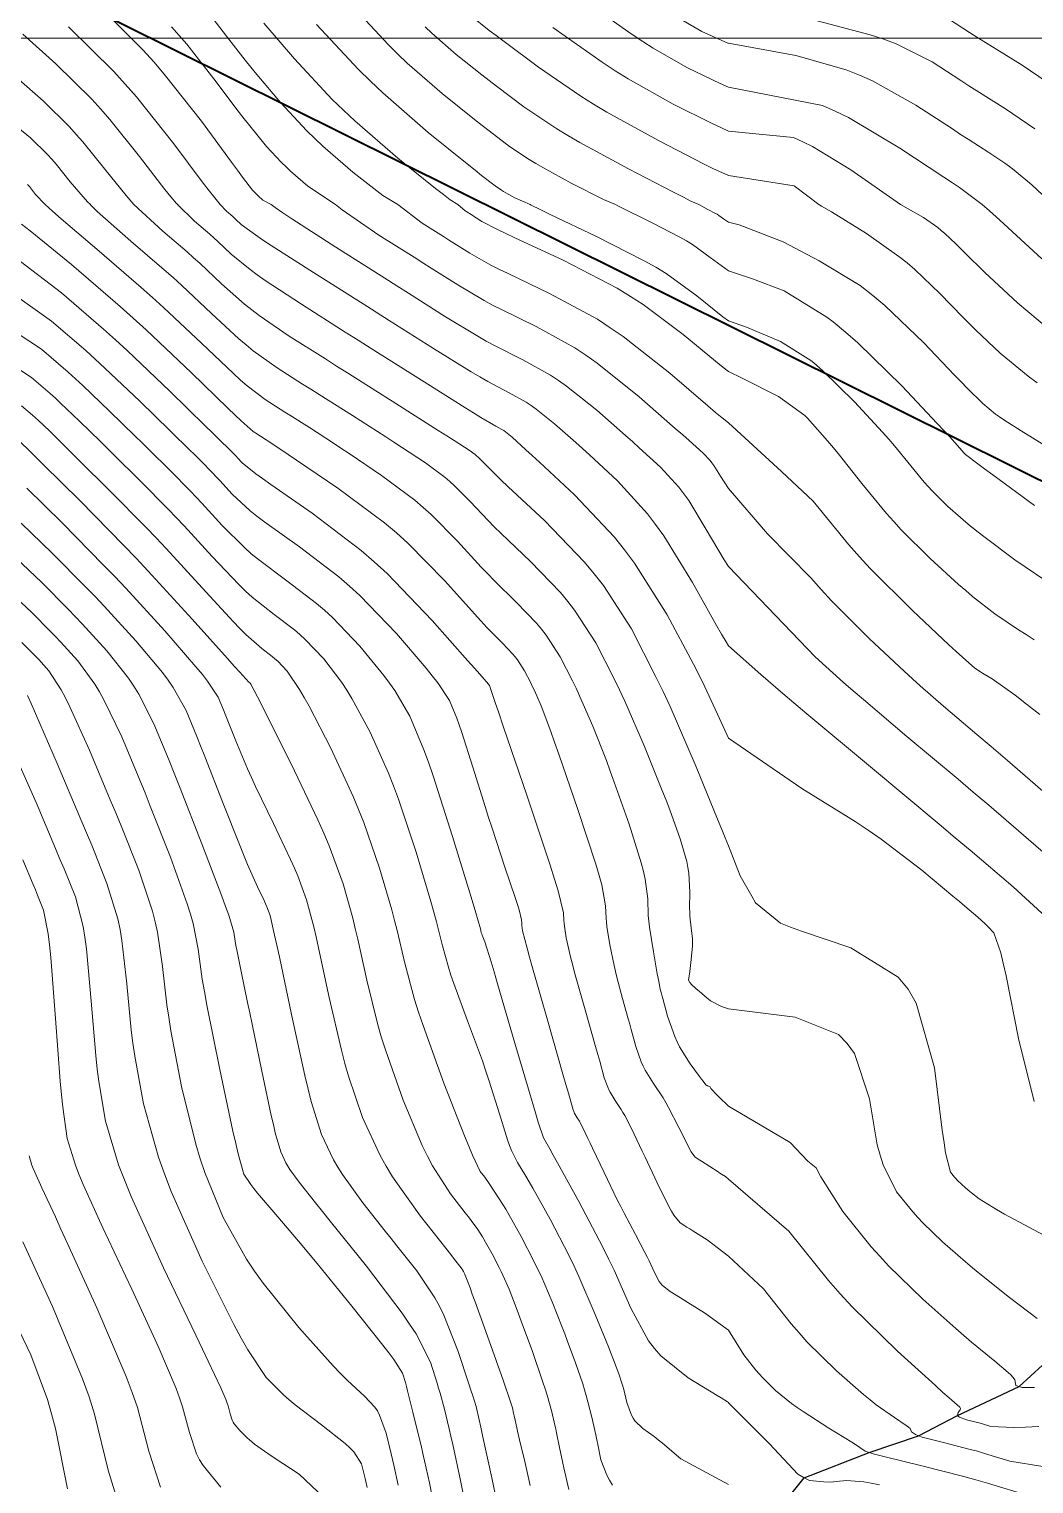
# Model space of a CAD drawing. Header units: millimetres. Extents: x 837475 to 838477, y 1189012 to 1191015.
# Drawn here: x 837941.8 to 838025.4, y 1189893.5 to 1190014.6 of the extents above; entities that cross this region are included whole.
import ezdxf

# ---------------------------------------------------------------- set-up
doc = ezdxf.new("R2010")
doc.units = ezdxf.units.MM
doc.header["$LTSCALE"] = 0.3
for name, color, linetype, lineweight in [('COORD', 253, 'Continuous', 20), ('CORREDORVIA', 94, 'Continuous', 40), ('DRENAJE', 5, 'Continuous', 25)]:
    doc.layers.add(name, color=color, linetype=linetype, lineweight=lineweight)
doc.layers.add('COTAS 10', color=7, linetype='Continuous', lineweight=9, true_color=0x6e3e2d)
doc.layers.add('COTAS INT', color=7, linetype='Continuous', lineweight=5, true_color=0x9fa19f)

msp = doc.modelspace()

# ---------------------------------------------------------------- linework, layer by layer
at = {"layer": 'COORD'}
msp.add_line((837476.51, 1190013.87), (838476.51, 1190013.87), dxfattribs=at)
at = {"layer": 'CORREDORVIA'}
msp.add_lwpolyline([(837918.48, 1189883.49), (837925.04, 1189453.38), (837902.5, 1189217.71), (837593.19, 1189234.4), (837666.02, 1189670.12), (837623.32, 1189818.02), (837548.5, 1190011.45), (837506.88, 1190461.6), (837936.28, 1190278.25), (837938.05, 1190355.4), (837933.05, 1190517.45), (837913.69, 1190646.74), (837916.91, 1190801.89), (837910.68, 1191000.96), (838213.03, 1190992.91), (838237.17, 1190821.34), (838237, 1190602.88), (838240.03, 1190437.2), (838238.1, 1190145.73), (838184.2, 1189898.28), (837758.84, 1190109.91), (837918.48, 1189883.49)], dxfattribs=at)
at = {"layer": 'COTAS 10'}
for points in [[(838025.9, 1189957.53), (838024.79, 1189958.41), (838023.85, 1189959.14), (838021.95, 1189960.51), (838021.29, 1189960.89), (838021.13, 1189960.99), (838020.98, 1189961.09), (838020.51, 1189961.4), (838019.47, 1189962.31), (838018.95, 1189962.78), (838018.34, 1189963.35), (838015.3, 1189966.19), (838011.8, 1189969.69), (838010.89, 1189970.68), (838010, 1189971.67), (838007.03, 1189975.3), (838004.4, 1189977.77), (838000, 1189981.84), (837999.46, 1189982.25), (837998.92, 1189982.7), (837998.27, 1189983.24), (837995.11, 1189985.97), (837991.24, 1189989.01), (837990.16, 1189989.75), (837989.08, 1189990.45), (837985.11, 1189992.6), (837981.66, 1189994.25), (837980.89, 1189994.63), (837980.21, 1189994.97), (837978.46, 1189995.95), (837977.12, 1189996.8), (837976.7, 1189997.07), (837976.26, 1189997.34), (837974.5, 1189998.46), (837972.47, 1190000), (837971.21, 1190000.76), (837968.74, 1190002.7), (837966.22, 1190004.87), (837965.56, 1190005.5), (837964.91, 1190006.13), (837962.7, 1190008.5), (837960.73, 1190010.83), (837960.23, 1190011.44), (837959.76, 1190012.03), (837958.22, 1190014.03), (837956.81, 1190015.82)], [(837978.49, 1190015.76), (837980.08, 1190014.51), (837980.67, 1190014.07), (837981.31, 1190013.58), (837984.18, 1190011.44), (837987.7, 1190009.03), (837988.76, 1190008.37), (837989.87, 1190007.71), (837994.18, 1190005.33), (837997.98, 1190003.38), (837998.76, 1190002.99), (837999.43, 1190002.66), (838000, 1190002.41), (838005.45, 1190001.55), (838007.51, 1190000), (838007.74, 1189999.87), (838008.57, 1189999.4), (838011.49, 1189997.59), (838014.18, 1189995.68), (838014.86, 1189995.14), (838015.5, 1189994.6), (838017.59, 1189992.61), (838019.51, 1189990.62), (838020.05, 1189990.08), (838020.59, 1189989.54), (838022.61, 1189987.63), (838024.94, 1189985.71), (838025.69, 1189985.16)], [(838018.3, 1190015.47), (838020.05, 1190014.34), (838020.68, 1190013.94), (838021.38, 1190013.51), (838024.43, 1190011.6), (838028, 1190009.2), (838029.03, 1190008.44), (838030.08, 1190007.64), (838033.98, 1190004.43), (838037.24, 1190001.61), (838037.88, 1190001.05), (838038.41, 1190000.6), (838039.09, 1190000)], [(838027.54, 1189913.49), (838023.74, 1189915.51), (838022.96, 1189915.94), (838022.29, 1189916.32), (838020.86, 1189917.21), (838020.23, 1189917.71), (838020.08, 1189917.83), (838019.93, 1189917.96), (838019.44, 1189918.38), (838019.03, 1189918.78), (838018.92, 1189918.9), (838018.82, 1189919.01), (838018.48, 1189919.44), (838018.07, 1189921.04), (838017.94, 1189921.89), (838017.78, 1189922.92), (838017.14, 1189928.11), (838015.63, 1189933.5), (838014.94, 1189934.66), (838014.13, 1189935.67), (838010.19, 1189938.11), (838006.08, 1189939.49), (838005.16, 1189939.83), (838004.32, 1189940.16), (838002.25, 1189941.87), (838001.93, 1189942.41), (838000.98, 1189944.11), (838000, 1189946.6), (837999.73, 1189947.28), (837999.44, 1189947.98), (837999.09, 1189948.84), (837997.3, 1189953.19), (837995.13, 1189958.2), (837994.55, 1189959.47), (837993.96, 1189960.68), (837991.91, 1189964.67), (837989.58, 1189968.28), (837988.81, 1189969.26), (837988, 1189970.23), (837984.67, 1189973.69), (837981.66, 1189976.51), (837981.05, 1189977.09), (837980.55, 1189977.57), (837979.54, 1189978.57), (837979.15, 1189978.96), (837979.03, 1189979.07), (837978.91, 1189979.18), (837978.41, 1189979.54), (837977.16, 1189980.36), (837976.55, 1189980.75), (837975.83, 1189981.2), (837972.31, 1189983.44), (837968.36, 1189985.94), (837967.37, 1189986.56), (837966.44, 1189987.15), (837963.44, 1189989.05), (837960.93, 1189990.76), (837960.31, 1189991.23), (837959.71, 1189991.7), (837957.79, 1189993.4), (837955.98, 1189995.11), (837955.46, 1189995.58), (837954.93, 1189996.06), (837952.91, 1189997.78), (837950.5, 1190000), (837949.85, 1190000.75), (837948.08, 1190002.96), (837946.26, 1190005.24), (837945.71, 1190005.85), (837945.15, 1190006.47), (837942.96, 1190008.64), (837940.69, 1190010.61)], [(837940.25, 1189992.72), (837943.64, 1189990.3), (837946.5, 1189987.84), (837947.29, 1189987.12), (837948.09, 1189986.39), (837950.99, 1189983.64), (837953.53, 1189981.15), (837954.11, 1189980.58), (837954.63, 1189980.07), (837956.04, 1189978.68), (837957.07, 1189977.63), (837957.36, 1189977.33), (837957.65, 1189977.02), (837958.68, 1189975.89), (837960.17, 1189974.51), (837960.74, 1189974.06), (837961.39, 1189973.56), (837964.29, 1189971.5), (837967.57, 1189969), (837968.45, 1189968.23), (837969.32, 1189967.44), (837972.35, 1189964.29), (837974.83, 1189961.39), (837975.34, 1189960.75), (837975.79, 1189960.18), (837976.77, 1189958.71), (837977.38, 1189957.24), (837977.58, 1189956.68), (837977.8, 1189956.04), (837978.71, 1189953.17), (837979.73, 1189949.87), (837980.03, 1189948.97), (837980.32, 1189948.07), (837981.39, 1189944.84), (837982.26, 1189942.23), (837982.43, 1189941.71), (837982.56, 1189941.27), (837982.77, 1189940.45), (837982.78, 1189940.17), (837982.79, 1189940.07), (837982.8, 1189939.97), (837982.86, 1189939.53), (837983.24, 1189938.09), (837983.44, 1189937.35), (837983.69, 1189936.46), (837984.95, 1189932.01), (837986.21, 1189927.6), (837986.46, 1189926.73), (837986.67, 1189926.01), (837987.04, 1189924.7), (837987.15, 1189924.39), (837987.18, 1189924.31), (837987.22, 1189924.23), (837987.39, 1189923.97), (837987.58, 1189923.68), (837987.64, 1189923.58), (837987.69, 1189923.48), (837987.9, 1189923.07), (837988.3, 1189922.23), (837988.48, 1189921.86), (837988.68, 1189921.44), (837989.64, 1189919.41), (837990.74, 1189917.14), (837991.03, 1189916.57), (837991.3, 1189916.02), (837992.25, 1189914.23), (837993.04, 1189912.75), (837993.22, 1189912.39), (837993.38, 1189912.06), (837993.83, 1189911.08), (837994.23, 1189910.34), (837994.37, 1189910.16), (837994.51, 1189910), (837995.14, 1189909.49), (837996, 1189908.96), (837996.3, 1189908.78), (837996.62, 1189908.57), (837998.01, 1189907.71), (837999.81, 1189906.43), (838000, 1189906.29), (838001.26, 1189904.22), (838002.27, 1189902.96), (838002.55, 1189902.63), (838002.84, 1189902.31), (838003.91, 1189901.26), (838005.25, 1189900.18), (838005.71, 1189899.85), (838006.21, 1189899.5), (838008.35, 1189898.13), (838010.27, 1189896.94), (838010.64, 1189896.71), (838010.93, 1189896.52), (838011.36, 1189896.2), (838012.04, 1189895.99), (838012.49, 1189895.87), (838013.04, 1189895.73), (838015.97, 1189895.01), (838019.58, 1189894.09), (838020.57, 1189893.82), (838021.55, 1189893.54), (838025.02, 1189892.48)], [(837983.5, 1189893.33), (837983.03, 1189895.33), (837982.6, 1189897.14), (837982.51, 1189897.52), (837982.44, 1189897.86), (837982.26, 1189898.67), (837982.16, 1189899.14), (837982.14, 1189899.26), (837982.11, 1189899.38), (837982.02, 1189899.8), (837981.66, 1189900.9), (837981.47, 1189901.45), (837981.24, 1189902.11), (837980.07, 1189905.4), (837978.9, 1189908.65), (837978.67, 1189909.28), (837978.48, 1189909.8), (837978.14, 1189910.73), (837978.06, 1189910.9), (837978.04, 1189910.95), (837978.02, 1189911), (837977.93, 1189911.16), (837977.85, 1189911.31), (837977.83, 1189911.35), (837977.81, 1189911.38), (837977.75, 1189911.47), (837977.2, 1189912.17), (837976.87, 1189912.59), (837976.47, 1189913.11), (837974.37, 1189915.78), (837972.04, 1189919.05), (837971.49, 1189919.94), (837970.99, 1189920.83), (837969.52, 1189923.99), (837968.36, 1189927.43), (837968.06, 1189928.49), (837967.77, 1189929.6), (837966.75, 1189933.99), (837965.88, 1189938.1), (837965.67, 1189939.03), (837965.47, 1189939.86), (837964.88, 1189942.12), (837964.15, 1189944.1), (837963.86, 1189944.76), (837963.55, 1189945.48), (837962.12, 1189948.47), (837960.63, 1189951.55), (837960.28, 1189952.31), (837959.95, 1189953.03), (837958.98, 1189955.34), (837958.28, 1189957.15), (837958.11, 1189957.56), (837957.96, 1189957.94), (837957.53, 1189958.98), (837956.64, 1189960.32), (837956.2, 1189960.88), (837955.67, 1189961.52), (837953.07, 1189964.52), (837949.83, 1189968.05), (837948.91, 1189969.02), (837947.98, 1189969.99), (837944.52, 1189973.5), (837941.58, 1189976.38)], [(837969.92, 1189893.17), (837969.75, 1189893.94), (837969.7, 1189894.15), (837969.64, 1189894.37), (837969.45, 1189895.16), (837968.82, 1189896.14), (837968.49, 1189896.48), (837968.09, 1189896.84), (837966.11, 1189898.39), (837963.94, 1189900.05), (837963.43, 1189900.48), (837962.95, 1189900.9), (837961.52, 1189902.33), (837959.98, 1189904.64), (837959.43, 1189905.62), (837958.82, 1189906.74), (837956.18, 1189912.03), (837953.61, 1189917.83), (837953.05, 1189919.29), (837952.55, 1189920.67), (837951.3, 1189925.12), (837950.58, 1189929.09), (837950.42, 1189930.18), (837950.28, 1189931.26), (837949.92, 1189935.12), (837949.51, 1189938.72), (837949.35, 1189939.65), (837949.16, 1189940.53), (837948.26, 1189943.46), (837946.99, 1189946.65), (837946.56, 1189947.69), (837946.09, 1189948.81), (837944.13, 1189953.46), (837942.31, 1189957.63), (837941.95, 1189958.45), (837941.64, 1189959.13)], [(837940.34, 1189907.52), (837941.92, 1189904.23), (837943.31, 1189900.5), (837943.65, 1189899.32), (837943.97, 1189898.08), (837944.99, 1189893.07)]]:
    msp.add_lwpolyline(points, dxfattribs=at)
at = {"layer": 'COTAS INT'}
for points in [[(838025.48, 1189974.95), (838021.99, 1189977.5), (838021.3, 1189978.01), (838020.74, 1189978.42), (838019.73, 1189979.2), (838019.52, 1189979.4), (838019.47, 1189979.46), (838019.42, 1189979.52), (838019.25, 1189979.73), (838018.41, 1189980.65), (838017.94, 1189981.16), (838017.36, 1189981.78), (838014.43, 1189984.91), (838010.77, 1189988.49), (838009.74, 1189989.39), (838008.71, 1189990.25), (838008.18, 1189990.64), (838004.62, 1189992.82), (838001.99, 1189993.83), (838000, 1189994.48), (837998.47, 1189995.6), (837997, 1189996.68), (837996.49, 1189996.98), (837995.95, 1189997.3), (837993.64, 1189998.47), (837990.78, 1189999.9), (837990.6, 1190000), (837989.59, 1190000.42), (837986.95, 1190001.77), (837984.53, 1190003.08), (837983.95, 1190003.42), (837983.41, 1190003.75), (837981.77, 1190004.85), (837980.07, 1190006.15), (837979.49, 1190006.6), (837978.85, 1190007.1), (837976.17, 1190009.25), (837973.25, 1190011.79), (837972.47, 1190012.53), (837971.7, 1190013.29), (837969.02, 1190016.17)], [(838026.07, 1189995.48), (838022.91, 1189998.4), (838022.27, 1189998.98), (838021.72, 1189999.47), (838021.11, 1190000), (838019.22, 1190001.42), (838018.63, 1190001.8), (838017.91, 1190002.28), (838014.25, 1190004.7), (838009.98, 1190007.24), (838008.88, 1190007.78), (838007.81, 1190008.26), (838000, 1190009.79), (837999.29, 1190010.09), (837996.58, 1190011.39), (837993.72, 1190013.03), (837992.87, 1190013.58), (837991.98, 1190014.16), (837988.55, 1190016.58)], [(837948.03, 1190016.12), (837951.27, 1190012.86), (837952.15, 1190011.88), (837953.03, 1190010.87), (837956.12, 1190006.94), (837958.62, 1190003.54), (837959.12, 1190002.86), (837959.55, 1190002.29), (837960.38, 1190001.2), (837960.7, 1190000.87), (837960.79, 1190000.78), (837960.88, 1190000.69), (837961.24, 1190000.38), (837961.94, 1190000), (837962.25, 1189999.76), (837962.9, 1189999.32), (837963.65, 1189998.81), (837967.31, 1189996.45), (837971.38, 1189993.87), (837972.39, 1189993.23), (837973.36, 1189992.62), (837976.45, 1189990.66), (837979.13, 1189989.04), (837979.83, 1189988.64), (837980.52, 1189988.27), (837982.87, 1189987.08), (837985.19, 1189985.8), (837985.85, 1189985.36), (837986.52, 1189984.88), (837989.04, 1189982.87), (837991.43, 1189980.78), (837992.02, 1189980.26), (837992.57, 1189979.76), (837994.33, 1189978.15), (837995.86, 1189976.48), (837996.27, 1189975.93), (837996.69, 1189975.35), (837998.15, 1189972.96), (837999.64, 1189970.43), (838000, 1189969.87), (838007.21, 1189962.35), (838009.57, 1189960.22), (838010.37, 1189959.52), (838011.23, 1189958.78), (838014.85, 1189955.72), (838019.11, 1189952.15), (838020.37, 1189951.08), (838021.66, 1189949.98), (838026.61, 1189945.72)], [(837961.32, 1190015.1), (837963.86, 1190012.15), (837967.02, 1190008.76), (837967.94, 1190007.86), (837968.89, 1190006.97), (837972.48, 1190003.86), (837975.62, 1190001.35), (837976.27, 1190000.83), (837976.83, 1190000.39), (837977.48, 1190000), (837978.09, 1189999.47), (837978.71, 1189999.08), (837978.86, 1189998.98), (837979, 1189998.89), (837979.47, 1189998.6), (837980.76, 1189997.94), (837981.42, 1189997.62), (837982.22, 1189997.24), (837986.23, 1189995.36), (837990.73, 1189993.03), (837991.84, 1189992.36), (837992.9, 1189991.69), (837996.23, 1189989.18), (837998.9, 1189986.95), (837999.53, 1189986.46), (838000, 1189986.11), (838001.13, 1189985.55), (838004.15, 1189984.03), (838006.36, 1189982.43), (838006.56, 1189982.23), (838008.25, 1189980.33), (838008.74, 1189979.75), (838009.24, 1189979.15), (838011.1, 1189976.78), (838013.14, 1189974.28), (838013.75, 1189973.6), (838014.37, 1189972.93), (838016.78, 1189970.52), (838019.14, 1189968.38), (838019.74, 1189967.86), (838020.31, 1189967.38), (838022.17, 1189965.92), (838024.13, 1189964.59), (838024.77, 1189964.19), (838025.45, 1189963.77)], [(837965.7, 1190015.01), (837969.19, 1190011.26), (837970.19, 1190010.27), (837971.21, 1190009.3), (837975.01, 1190006), (837978.24, 1190003.4), (837978.9, 1190002.87), (837979.45, 1190002.43), (837980.57, 1190001.55), (837981.09, 1190001.2), (837981.26, 1190001.09), (837981.45, 1190000.99), (837982.22, 1190000.57), (837983.49, 1190000), (837983.57, 1189999.96), (837984.32, 1189999.58), (837985.16, 1189999.17), (837989, 1189997.35), (837992.99, 1189995.32), (837993.94, 1189994.78), (837994.8, 1189994.25), (837997.35, 1189992.39), (837999.52, 1189990.66), (838000, 1189990.32), (838001.49, 1189989.79), (838004.33, 1189988.61), (838006.84, 1189987.03), (838007.09, 1189986.83), (838007.83, 1189986.18), (838010.49, 1189983.57), (838012.81, 1189981.05), (838013.34, 1189980.46), (838013.82, 1189979.9), (838015.17, 1189978.25), (838016.28, 1189976.9), (838016.61, 1189976.53), (838016.95, 1189976.16), (838018.25, 1189974.86), (838019.94, 1189973.4), (838020.52, 1189972.93), (838021.15, 1189972.44), (838023.82, 1189970.43), (838027.18, 1189968.15)], [(837995.93, 1190015.49), (837997.79, 1190014.42), (837999.95, 1190013.45), (838000, 1190013.43), (838005.6, 1190012.42), (838009.8, 1190011.21), (838010.9, 1190010.78), (838011.97, 1190010.31), (838015.6, 1190008.29), (838018.63, 1190006.3), (838019.32, 1190005.85), (838019.94, 1190005.45), (838021.66, 1190004.35), (838023, 1190003.45), (838023.39, 1190003.16), (838023.78, 1190002.86), (838025.24, 1190001.66), (838026.98, 1190000)], [(838025.5, 1190006.32), (838023.05, 1190007.98), (838020.66, 1190009.48), (838020, 1190009.9), (838019.34, 1190010.32), (838016.95, 1190011.88), (838013.96, 1190013.39), (838012.93, 1190013.77), (838011.8, 1190014.15), (838006.95, 1190015.41)], [(837954.17, 1190000), (837954.06, 1190000.1), (837953.58, 1190000.66), (837953.07, 1190001.27), (837950.96, 1190004.01), (837948.49, 1190007.1), (837947.75, 1190007.94), (837946.99, 1190008.77), (837944.01, 1190011.72), (837941.27, 1190014.19)], [(838026.42, 1189940.7), (838023.68, 1189943.19), (838020.11, 1189946.24), (838018.87, 1189947.28), (838017.53, 1189948.41), (838011.81, 1189953.19), (838006.51, 1189957.61), (838005.44, 1189958.52), (838004.53, 1189959.28), (838002.69, 1189960.88), (838000, 1189963.26), (837999.79, 1189963.59), (837999.42, 1189964.22), (837998.99, 1189964.96), (837996.99, 1189968.53), (837994.6, 1189972.43), (837993.93, 1189973.37), (837993.25, 1189974.26), (837990.76, 1189976.99), (837988.42, 1189979.16), (837987.84, 1189979.69), (837987.28, 1189980.19), (837985.52, 1189981.75), (837983.98, 1189982.98), (837983.57, 1189983.27), (837983.16, 1189983.54), (837981.75, 1189984.32), (837979.95, 1189985.27), (837979.3, 1189985.65), (837978.58, 1189986.08), (837975.45, 1189988.01), (837971.74, 1189990.36), (837970.67, 1189991.04), (837969.58, 1189991.73), (837965.45, 1189994.35), (837961.93, 1189996.6), (837961.22, 1189997.07), (837960.63, 1189997.47), (837959.44, 1189998.34), (837958.99, 1189998.77), (837958.86, 1189998.89), (837958.73, 1189999.01), (837958.22, 1189999.44), (837957.69, 1190000), (837957.23, 1190000.57), (837956.79, 1190001.13), (837956.28, 1190001.79), (837953.84, 1190005.06), (837950.73, 1190008.97), (837949.79, 1190010.03), (837948.82, 1190011.08), (837945.06, 1190014.8)], [(838029.53, 1189948.25), (838023.21, 1189953.72), (838021.86, 1189954.88), (838020.68, 1189955.89), (838017.9, 1189958.25), (838015.95, 1189959.94), (838015.31, 1189960.52), (838014.61, 1189961.15), (838011.73, 1189963.83), (838008.57, 1189967.01), (838007.72, 1189967.96), (838006.86, 1189968.93), (838003.25, 1189972.59), (838000, 1189976.35), (837999.32, 1189977.39), (837998.77, 1189978.27), (837998.62, 1189978.49), (837998.46, 1189978.69), (837997.89, 1189979.31), (837996.73, 1189980.36), (837996.2, 1189980.83), (837995.57, 1189981.37), (837992.57, 1189983.99), (837989.07, 1189986.79), (837988.13, 1189987.45), (837987.21, 1189988.06), (837983.99, 1189989.84), (837981.09, 1189991.26), (837980.36, 1189991.64), (837979.67, 1189992.01), (837977.46, 1189993.31), (837975.24, 1189994.71), (837974.55, 1189995.15), (837973.82, 1189995.61), (837970.9, 1189997.46), (837967.85, 1189999.57), (837967.28, 1190000), (837964.99, 1190001.54), (837963.55, 1190002.78), (837963.17, 1190003.14), (837962.8, 1190003.5), (837961.54, 1190004.85), (837960.14, 1190006.56), (837959.68, 1190007.15), (837959.19, 1190007.78), (837957.17, 1190010.48), (837954.92, 1190013.35), (837954.28, 1190014.08), (837953.64, 1190014.8)], [(838026.25, 1189979.99), (838024.37, 1189981.17), (838022.91, 1189982.07), (838022.55, 1189982.32), (838022.22, 1189982.56), (838021.17, 1189983.43), (838019.86, 1189984.72), (838019.35, 1189985.24), (838018.79, 1189985.82), (838016.25, 1189988.5), (838013.01, 1189991.59), (838012, 1189992.44), (838010.95, 1189993.27), (838007.53, 1189995.33), (838004.55, 1189996.9), (838000.88, 1189998.31), (838000, 1189998.55), (837999.59, 1189998.81), (837999.19, 1189999.1), (837999.05, 1189999.19), (837998.91, 1189999.27), (837998.28, 1189999.59), (837997.54, 1190000), (837996.85, 1190000.3), (837996.19, 1190000.64), (837995.41, 1190001.04), (837991.67, 1190002.97), (837987.61, 1190005.18), (837986.63, 1190005.75), (837985.72, 1190006.3), (837982.97, 1190008.15), (837980.69, 1190009.86), (837980.08, 1190010.33), (837979.47, 1190010.81), (837977.33, 1190012.5), (837975.29, 1190014.27), (837974.75, 1190014.79)], [(837985.38, 1190014.74), (837989.47, 1190011.86), (837990.57, 1190011.15), (837991.64, 1190010.48), (837995.38, 1190008.36), (837998.63, 1190006.74), (837999.41, 1190006.38), (838000, 1190006.11), (838005.4, 1190005.59), (838006.17, 1190005.24), (838006.98, 1190004.83), (838010.19, 1190002.9), (838014.32, 1190000), (838016.22, 1189998.93), (838017.41, 1189998.08), (838017.71, 1189997.84), (838018, 1189997.6), (838018.93, 1189996.72), (838020.22, 1189995.42), (838020.74, 1189994.92), (838021.33, 1189994.36), (838024.04, 1189991.83), (838027.5, 1189988.94)], [(837940.1, 1190007.04), (837941.9, 1190005.56), (837943.31, 1190004.16), (837943.68, 1190003.77), (837944.03, 1190003.37), (837945.2, 1190001.9), (837946.64, 1190000.24), (837946.88, 1190000)], [(838025.47, 1189901.5), (838024.89, 1189901.49), (838024.45, 1189901.5), (838023.92, 1189901.67), (838023.84, 1189902.15), (838023.68, 1189902.35), (838023.46, 1189902.59), (838022.16, 1189903.7), (838020.21, 1189905.29), (838019.58, 1189905.83), (838018.91, 1189906.41), (838016.17, 1189908.86), (838013.32, 1189911.64), (838012.59, 1189912.43), (838011.88, 1189913.22), (838009.5, 1189916.17), (838007.67, 1189919.04), (838007.29, 1189919.79), (838006.6, 1189920.35), (838005.12, 1189921.9), (838000, 1189924.94), (837999.81, 1189925.12), (837999.39, 1189925.51), (837999.06, 1189925.84), (837998.52, 1189926.41), (837998.47, 1189926.51), (837998.46, 1189926.53), (837998.44, 1189926.55), (837998.34, 1189926.6), (837998.24, 1189926.63), (837998.22, 1189926.64), (837998.2, 1189926.65), (837998.12, 1189926.71), (837997.88, 1189927.01), (837997.75, 1189927.18), (837997.59, 1189927.39), (837996.8, 1189928.45), (837995.92, 1189929.86), (837995.71, 1189930.28), (837995.52, 1189930.72), (837994.93, 1189932.43), (837994.53, 1189933.89), (837994.45, 1189934.17), (837994.39, 1189934.4), (837994.28, 1189934.78), (837994.27, 1189934.82), (837994.27, 1189934.82), (837994.27, 1189934.83), (837994.27, 1189934.85), (837994.19, 1189935.31), (837994.14, 1189935.59), (837994.07, 1189935.94), (837993.74, 1189937.78), (837993.42, 1189939.84), (837993.36, 1189940.34), (837993.32, 1189940.8), (837993.28, 1189942.18), (837993.07, 1189943.84), (837992.92, 1189944.48), (837992.73, 1189945.19), (837991.72, 1189948.41), (837990.49, 1189951.92), (837990.16, 1189952.82), (837989.83, 1189953.7), (837988.69, 1189956.58), (837987.6, 1189959.09), (837987.31, 1189959.73), (837987.02, 1189960.34), (837985.99, 1189962.35), (837984.81, 1189964.16), (837984.43, 1189964.65), (837984.02, 1189965.14), (837982.35, 1189966.88), (837980.48, 1189968.7), (837979.95, 1189969.25), (837979.41, 1189969.81), (837977.44, 1189971.98), (837975.25, 1189974.2), (837974.58, 1189974.79), (837973.88, 1189975.38), (837971.12, 1189977.44), (837968.41, 1189979.27), (837967.74, 1189979.72), (837967.11, 1189980.14), (837965.11, 1189981.43), (837963.47, 1189982.47), (837963.06, 1189982.72), (837962.67, 1189982.97), (837961.43, 1189983.76), (837959.93, 1189984.91), (837959.39, 1189985.39), (837958.79, 1189985.93), (837956.13, 1189988.46), (837952.97, 1189991.44), (837952.06, 1189992.27), (837951.12, 1189993.1), (837947.6, 1189996.13), (837944.44, 1189998.82), (837943.74, 1189999.44), (837943.12, 1190000), (837942.32, 1190000.85), (837941.8, 1190001.5), (837941.64, 1190001.68)], [(837946.85, 1190000), (837947.44, 1189999.43), (837950.25, 1189996.96), (837953.02, 1189994.58), (837953.76, 1189993.93), (837954.48, 1189993.27), (837956.96, 1189990.93), (837959.25, 1189988.81), (837959.85, 1189988.31), (837960.43, 1189987.83), (837962.43, 1189986.41), (837964.55, 1189985.06), (837965.22, 1189984.64), (837965.92, 1189984.2), (837968.71, 1189982.43), (837971.47, 1189980.67), (837972.15, 1189980.23), (837972.79, 1189979.81), (837974.77, 1189978.49), (837976.4, 1189977.28), (837976.81, 1189976.93), (837977.2, 1189976.58), (837978.49, 1189975.27), (837979.98, 1189973.69), (837980.5, 1189973.17), (837981.07, 1189972.61), (837983.51, 1189970.29), (837986.01, 1189967.69), (837986.62, 1189966.96), (837987.19, 1189966.22), (837988.95, 1189963.51), (837990.49, 1189960.51), (837990.93, 1189959.6), (837991.37, 1189958.64), (837993, 1189954.88), (837994.46, 1189951.27), (837994.8, 1189950.41), (837995.11, 1189949.6), (837995.98, 1189947.2), (837996.52, 1189945.29), (837996.62, 1189944.8), (837996.69, 1189944.33), (837996.78, 1189942.75), (837996.76, 1189941.41), (837996.77, 1189941.07), (837996.78, 1189940.76), (837996.9, 1189939.79), (837996.99, 1189938.86), (837997, 1189938.58), (837996.99, 1189938.29), (837996.89, 1189937.14), (837996.77, 1189936.14), (837996.74, 1189935.94), (837996.72, 1189935.77), (837996.68, 1189935.43), (837996.77, 1189935.24), (837996.83, 1189935.17), (837996.9, 1189935.09), (837997.28, 1189934.74), (837997.76, 1189934.33), (837998.02, 1189934.1), (837998.49, 1189933.69), (837999.41, 1189933.23), (837999.83, 1189933.08), (838000, 1189933.03), (838005.55, 1189932.34), (838009.14, 1189930.89), (838009.87, 1189930.15), (838010.48, 1189929.31), (838011.73, 1189925.55), (838012.38, 1189921.72), (838012.61, 1189920.84), (838012.87, 1189920.04), (838013.99, 1189917.81), (838015.35, 1189916.12), (838015.76, 1189915.66), (838016.18, 1189915.21), (838017.81, 1189913.62), (838019.71, 1189911.96), (838020.3, 1189911.47), (838020.92, 1189910.96), (838023.38, 1189909), (838025.69, 1189907.24)], [(838025.44, 1189925.32), (838024.14, 1189930.57), (838023.11, 1189935.79), (838022.87, 1189936.83), (838022.66, 1189937.69), (838022.08, 1189939.35), (838021.61, 1189939.86), (838021.47, 1189940), (838021.33, 1189940.14), (838020.76, 1189940.66), (838019.68, 1189941.57), (838019.21, 1189941.97), (838018.67, 1189942.42), (838016.09, 1189944.57), (838012.69, 1189947.16), (838011.63, 1189947.9), (838010.53, 1189948.64), (838006.09, 1189951.38), (838000, 1189955.57), (837999.24, 1189957.21), (837998.02, 1189959.86), (837997.58, 1189960.76), (837997.08, 1189961.73), (837994.88, 1189965.83), (837992.17, 1189970.14), (837991.35, 1189971.25), (837990.5, 1189972.31), (837987.19, 1189975.83), (837984.26, 1189978.55), (837983.66, 1189979.12), (837983.14, 1189979.59), (837981.99, 1189980.63), (837981.44, 1189981.08), (837981.29, 1189981.18), (837981.14, 1189981.28), (837980.63, 1189981.56), (837979.38, 1189982.28), (837978.77, 1189982.66), (837978.04, 1189983.11), (837974.44, 1189985.37), (837970.26, 1189988.01), (837969.16, 1189988.71), (837968.09, 1189989.39), (837964.44, 1189991.7), (837961.43, 1189993.68), (837960.76, 1189994.15), (837960.17, 1189994.59), (837958.61, 1189995.87), (837957.49, 1189996.94), (837957.16, 1189997.24), (837956.83, 1189997.53), (837955.56, 1189998.61), (837954.14, 1190000)], [(837941.16, 1189998.38), (837941.86, 1189997.82), (837945.3, 1189995), (837949.35, 1189991.52), (837950.45, 1189990.54), (837951.52, 1189989.56), (837955.3, 1189985.99), (837958.32, 1189983.04), (837958.93, 1189982.46), (837959.44, 1189981.99), (837960.42, 1189981.11), (837960.79, 1189980.88), (837960.91, 1189980.81), (837961.03, 1189980.73), (837961.51, 1189980.42), (837962.74, 1189979.6), (837963.34, 1189979.2), (837964.04, 1189978.73), (837967.48, 1189976.39), (837971.37, 1189973.49), (837972.36, 1189972.66), (837973.3, 1189971.82), (837976.39, 1189968.68), (837978.84, 1189965.93), (837979.39, 1189965.33), (837979.89, 1189964.8), (837981.19, 1189963.47), (837982.03, 1189962.6), (837982.24, 1189962.35), (837982.43, 1189962.1), (837983.02, 1189961.19), (837983.54, 1189960.17), (837983.69, 1189959.86), (837983.84, 1189959.54), (837984.39, 1189958.27), (837985.2, 1189956.12), (837985.51, 1189955.25), (837985.87, 1189954.25), (837987.46, 1189949.62), (837988.94, 1189945.09), (837989.22, 1189944.15), (837989.44, 1189943.35), (837989.77, 1189941.6), (837989.8, 1189940.58), (837989.84, 1189940.24), (837989.88, 1189939.88), (837990.12, 1189938.35), (837990.47, 1189936.63), (837990.58, 1189936.15), (837990.69, 1189935.67), (837991.17, 1189933.9), (837991.65, 1189932.19), (837991.77, 1189931.75), (837991.89, 1189931.32), (837992.29, 1189929.89), (837992.74, 1189928.61), (837992.89, 1189928.27), (837993.05, 1189927.94), (837993.75, 1189926.83), (837994.55, 1189925.63), (837994.78, 1189925.24), (837995.01, 1189924.83), (837995.86, 1189923.16), (837996.6, 1189921.67), (837996.75, 1189921.38), (837996.88, 1189921.14), (837997.18, 1189920.7), (837997.47, 1189920.51), (837997.6, 1189920.43), (837997.74, 1189920.34), (837998.43, 1189919.9), (837999.13, 1189919.46), (837999.28, 1189919.36), (837999.41, 1189919.28), (837999.74, 1189919.08), (838000, 1189918.85), (838005.02, 1189914.53), (838008.33, 1189910.4), (838009.3, 1189909.3), (838010.29, 1189908.23), (838014.05, 1189904.53), (838017.22, 1189901.66), (838017.84, 1189901.1), (838018.35, 1189900.65), (838019.24, 1189899.88), (838019.31, 1189899.75), (838019.31, 1189899.7), (838019.29, 1189899.65), (838019.11, 1189899.42), (838019.07, 1189899.16), (838019.13, 1189899.1), (838019.22, 1189899.03), (838019.82, 1189898.82), (838020.62, 1189898.62), (838020.84, 1189898.56), (838021.06, 1189898.5), (838021.83, 1189898.26), (838023.76, 1189898.18), (838024.71, 1189898.21), (838025.83, 1189898.27)], [(838026.17, 1189894.92), (838023.42, 1189895.37), (838021.3, 1189896.02), (838020.71, 1189896.19), (838020.11, 1189896.35), (838017.9, 1189896.92), (838016.13, 1189897.38), (838015.81, 1189897.49), (838015.56, 1189897.58), (838015.24, 1189897.81), (838015.11, 1189898.08), (838014.97, 1189898.2), (838014.79, 1189898.34), (838013.8, 1189899), (838012.28, 1189900.07), (838011.78, 1189900.48), (838011.24, 1189900.92), (838008.98, 1189902.9), (838006.53, 1189905.32), (838005.87, 1189906.05), (838005.21, 1189906.8), (838002.9, 1189909.71), (838000, 1189912.45), (837998.22, 1189913.8), (837997.03, 1189914.54), (837996.77, 1189914.71), (837996.54, 1189914.85), (837995.97, 1189915.21), (837995.45, 1189915.86), (837995.26, 1189916.19), (837995.04, 1189916.58), (837994.06, 1189918.54), (837993.05, 1189920.67), (837992.81, 1189921.18), (837992.58, 1189921.65), (837991.91, 1189923.06), (837991.36, 1189924.14), (837991.21, 1189924.4), (837991.07, 1189924.64), (837990.57, 1189925.4), (837990.14, 1189926.09), (837990.04, 1189926.29), (837989.94, 1189926.5), (837989.66, 1189927.29), (837989.28, 1189928.67), (837989.12, 1189929.24), (837988.93, 1189929.9), (837988.06, 1189932.95), (837987.19, 1189936.06), (837987.01, 1189936.75), (837986.85, 1189937.36), (837986.49, 1189938.94), (837986.34, 1189939.92), (837986.31, 1189940.16), (837986.29, 1189940.38), (837986.27, 1189941.03), (837985.81, 1189942.87), (837985.52, 1189943.83), (837985.15, 1189944.99), (837983.2, 1189950.83), (837981.25, 1189956.57), (837980.87, 1189957.67), (837980.57, 1189958.55), (837980.09, 1189959.97), (837980.08, 1189959.99), (837980.06, 1189960.02), (837980.05, 1189960.04), (837980.04, 1189960.05), (837980.02, 1189960.07), (837979.29, 1189960.89), (837978.84, 1189961.41), (837978.28, 1189962.05), (837975.34, 1189965.38), (837971.58, 1189969.28), (837970.51, 1189970.26), (837969.42, 1189971.21), (837965.34, 1189974.31), (837961.9, 1189976.69), (837961.21, 1189977.18), (837960.64, 1189977.59), (837959.52, 1189978.49), (837959.14, 1189978.91), (837959.03, 1189979.02), (837958.93, 1189979.13), (837958.54, 1189979.52), (837957.54, 1189980.51), (837957.04, 1189981), (837956.44, 1189981.58), (837953.49, 1189984.47), (837949.94, 1189987.85), (837948.96, 1189988.75), (837947.98, 1189989.62), (837944.47, 1189992.65), (837941.06, 1189995.27)], [(838012.56, 1189893.41), (838011.87, 1189893.54), (838011.27, 1189893.64), (838009.81, 1189893.76), (838008.95, 1189893.67), (838008.73, 1189893.64), (838008.52, 1189893.61), (838007.93, 1189893.64), (838006.75, 1189893.76), (838006.29, 1189893.99), (838005.77, 1189894.29), (838003.4, 1189896.81), (838000, 1189900.24), (837999.99, 1189900.25), (837999.92, 1189900.3), (837999.38, 1189900.63), (837999.06, 1189900.83), (837996.63, 1189902.32), (837994.37, 1189904.15), (837993.83, 1189904.75), (837993.34, 1189905.4), (837991.87, 1189908.1), (837990.47, 1189911.27), (837990.02, 1189912.22), (837989.54, 1189913.2), (837987.54, 1189916.98), (837985.76, 1189920.22), (837985.41, 1189920.85), (837985.12, 1189921.37), (837984.59, 1189922.29), (837984.16, 1189923.61), (837983.92, 1189924.38), (837983.64, 1189925.32), (837982.22, 1189930.18), (837980.78, 1189935.12), (837980.48, 1189936.12), (837980.23, 1189936.95), (837979.7, 1189938.62), (837979.5, 1189939.16), (837979.46, 1189939.28), (837979.42, 1189939.39), (837979.34, 1189939.7), (837978.96, 1189941.02), (837978.73, 1189941.77), (837978.46, 1189942.69), (837977.03, 1189947.39), (837975.41, 1189952.44), (837975.02, 1189953.58), (837974.64, 1189954.61), (837973.48, 1189957.39), (837972.22, 1189959.53), (837971.79, 1189960.16), (837971.32, 1189960.8), (837969.32, 1189963.24), (837967.03, 1189965.61), (837966.38, 1189966.22), (837965.71, 1189966.79), (837963.24, 1189968.68), (837960.87, 1189970.44), (837960.27, 1189970.93), (837959.7, 1189971.44), (837957.85, 1189973.29), (837956.16, 1189975.14), (837955.69, 1189975.64), (837955.22, 1189976.13), (837953.53, 1189977.85), (837951.71, 1189979.64), (837951.18, 1189980.16), (837950.62, 1189980.71), (837948.48, 1189982.81), (837946.25, 1189984.94), (837945.63, 1189985.5), (837945.02, 1189986.05), (837942.81, 1189987.95), (837939.56, 1189990.11)], [(837939.69, 1189987.12), (837941.98, 1189985.6), (837943.53, 1189984.26), (837943.97, 1189983.87), (837944.4, 1189983.48), (837945.98, 1189981.98), (837947.71, 1189980.27), (837948.25, 1189979.75), (837948.8, 1189979.2), (837951.01, 1189977.02), (837953.37, 1189974.62), (837954.03, 1189973.94), (837954.68, 1189973.25), (837957.02, 1189970.69), (837959.23, 1189968.36), (837959.8, 1189967.81), (837960.35, 1189967.31), (837962.19, 1189965.86), (837963.86, 1189964.59), (837964.31, 1189964.2), (837964.75, 1189963.79), (837966.3, 1189962.19), (837967.81, 1189960.21), (837968.23, 1189959.56), (837968.65, 1189958.88), (837970.18, 1189956.07), (837971.7, 1189952.67), (837972.11, 1189951.61), (837972.53, 1189950.5), (837973.99, 1189946.07), (837975.21, 1189941.98), (837975.46, 1189941.09), (837975.69, 1189940.29), (837976.19, 1189938.27), (837976.68, 1189936.5), (837976.89, 1189935.85), (837977.13, 1189935.14), (837978.27, 1189932.04), (837979.51, 1189928.7), (837979.8, 1189927.85), (837980.08, 1189927.02), (837980.94, 1189924.29), (837981.61, 1189922.13), (837981.78, 1189921.66), (837981.94, 1189921.25), (837982.44, 1189920.23), (837983.13, 1189919.11), (837983.4, 1189918.64), (837983.71, 1189918.09), (837985.14, 1189915.53), (837986.73, 1189912.47), (837987.14, 1189911.61), (837987.55, 1189910.75), (837988.91, 1189907.59), (837990, 1189904.89), (837990.23, 1189904.32), (837990.42, 1189903.82), (837990.87, 1189902.65), (837991.13, 1189901.87), (837991.2, 1189901.62), (837991.27, 1189901.35), (837991.54, 1189900.25), (837991.91, 1189899.19), (837992.05, 1189898.95), (837992.2, 1189898.72), (837992.86, 1189898.09), (837993.81, 1189897.41), (837994.14, 1189897.15), (837994.5, 1189896.86), (837996.04, 1189895.56), (838000, 1189893.44)], [(837990.35, 1189893.38), (837990.09, 1189893.8), (837989.87, 1189894.2), (837989.38, 1189895.48), (837989.11, 1189896.76), (837989.03, 1189897.15), (837988.94, 1189897.55), (837988.58, 1189899.14), (837988.15, 1189900.84), (837988.01, 1189901.32), (837987.86, 1189901.8), (837987.27, 1189903.57), (837986.58, 1189905.43), (837986.37, 1189905.98), (837986.16, 1189906.53), (837985.32, 1189908.64), (837984.39, 1189910.8), (837984.11, 1189911.39), (837983.83, 1189911.98), (837982.74, 1189914.07), (837981.7, 1189915.92), (837981.45, 1189916.34), (837981.22, 1189916.74), (837980.5, 1189917.86), (837979.95, 1189918.65), (837979.82, 1189918.84), (837979.7, 1189919.01), (837979.33, 1189919.5), (837978.68, 1189920.86), (837978.38, 1189921.59), (837978.03, 1189922.46), (837976.31, 1189926.85), (837974.57, 1189931.64), (837974.19, 1189932.77), (837973.86, 1189933.81), (837973.05, 1189936.85), (837972.42, 1189939.56), (837972.2, 1189940.4), (837971.96, 1189941.28), (837970.95, 1189944.75), (837969.64, 1189948.55), (837969.21, 1189949.63), (837968.76, 1189950.72), (837966.89, 1189954.75), (837965.08, 1189958.23), (837964.67, 1189958.97), (837964.3, 1189959.62), (837963.27, 1189961.14), (837962.47, 1189961.97), (837962.24, 1189962.18), (837962, 1189962.38), (837961.14, 1189963.04), (837959.83, 1189964.19), (837959.33, 1189964.69), (837958.76, 1189965.28), (837956.18, 1189968.09), (837953.19, 1189971.37), (837952.35, 1189972.25), (837951.52, 1189973.12), (837948.51, 1189976.18), (837945.89, 1189978.76), (837945.32, 1189979.33), (837944.8, 1189979.84), (837943.47, 1189981.15), (837942.56, 1189982.02), (837942.3, 1189982.25), (837942.05, 1189982.48), (837941.15, 1189983.25)], [(837986.7, 1189893.01), (837986.37, 1189894.44), (837986.29, 1189894.82), (837986.21, 1189895.2), (837985.93, 1189896.51), (837985.68, 1189897.74), (837985.61, 1189898.06), (837985.54, 1189898.38), (837985.3, 1189899.47), (837984.91, 1189900.87), (837984.74, 1189901.39), (837984.55, 1189901.96), (837983.67, 1189904.49), (837982.74, 1189907.04), (837982.52, 1189907.63), (837982.32, 1189908.17), (837981.73, 1189909.68), (837981.22, 1189910.85), (837981.08, 1189911.17), (837980.92, 1189911.49), (837980.33, 1189912.62), (837979.77, 1189913.61), (837979.64, 1189913.85), (837979.51, 1189914.06), (837979.13, 1189914.66), (837978.58, 1189915.41), (837978.35, 1189915.72), (837978.08, 1189916.06), (837976.85, 1189917.64), (837975.36, 1189919.96), (837974.94, 1189920.76), (837974.51, 1189921.65), (837972.92, 1189925.42), (837971.46, 1189929.54), (837971.12, 1189930.63), (837970.81, 1189931.71), (837969.9, 1189935.42), (837969.15, 1189938.83), (837968.93, 1189939.71), (837968.72, 1189940.57), (837967.91, 1189943.43), (837966.75, 1189946.6), (837966.31, 1189947.65), (837965.82, 1189948.77), (837963.59, 1189953.43), (837961.52, 1189957.58), (837961.12, 1189958.38), (837960.79, 1189959.02), (837960.24, 1189960.08), (837960.18, 1189960.15), (837960.17, 1189960.16), (837960.15, 1189960.18), (837960.08, 1189960.23), (837959.32, 1189961.06), (837958.86, 1189961.57), (837958.29, 1189962.2), (837955.35, 1189965.49), (837951.7, 1189969.49), (837950.69, 1189970.56), (837949.67, 1189971.62), (837946, 1189975.35), (837942.98, 1189978.33), (837942.39, 1189978.92), (837941.89, 1189979.41), (837940.96, 1189980.32)], [(837941.13, 1189973.48), (837943.68, 1189971.01), (837946.51, 1189968.15), (837947.27, 1189967.36), (837948.02, 1189966.56), (837950.66, 1189963.68), (837952.87, 1189961.04), (837953.35, 1189960.39), (837953.78, 1189959.78), (837954.85, 1189957.88), (837955.75, 1189955.7), (837956.06, 1189954.92), (837956.41, 1189954.05), (837957.88, 1189950.28), (837959.34, 1189946.58), (837959.67, 1189945.76), (837959.97, 1189945.04), (837960.8, 1189943.19), (837961.34, 1189942.06), (837961.46, 1189941.79), (837961.56, 1189941.54), (837961.84, 1189940.8), (837962.22, 1189939.16), (837962.4, 1189938.34), (837962.61, 1189937.37), (837963.61, 1189932.57), (837964.72, 1189927.49), (837965, 1189926.35), (837965.27, 1189925.32), (837966.12, 1189922.57), (837967.11, 1189920.47), (837967.47, 1189919.86), (837967.86, 1189919.24), (837969.55, 1189916.88), (837971.41, 1189914.53), (837971.91, 1189913.91), (837972.39, 1189913.3), (837974.05, 1189911.22), (837975.55, 1189908.98), (837975.94, 1189908.27), (837976.3, 1189907.53), (837977.49, 1189904.51), (837978.38, 1189901.82), (837978.56, 1189901.28), (837978.71, 1189900.82), (837978.99, 1189899.91), (837979.24, 1189898.8), (837979.37, 1189898.21), (837979.52, 1189897.51), (837980.29, 1189893.97), (837981.04, 1189890.36)], [(837978.29, 1189890.69), (837977.7, 1189893.77), (837977.04, 1189896.76), (837976.89, 1189897.44), (837976.75, 1189898.05), (837976.36, 1189899.69), (837975.99, 1189901.02), (837975.87, 1189901.44), (837975.74, 1189901.87), (837975.18, 1189903.6), (837973.99, 1189905.96), (837973.45, 1189906.79), (837972.83, 1189907.7), (837969.86, 1189911.6), (837966.84, 1189915.36), (837966.19, 1189916.17), (837965.63, 1189916.88), (837964.25, 1189918.61), (837963.49, 1189919.66), (837963.32, 1189919.94), (837963.16, 1189920.21), (837962.72, 1189921.14), (837962.27, 1189922.71), (837962.11, 1189923.39), (837961.93, 1189924.16), (837961.14, 1189927.84), (837960.34, 1189931.75), (837960.14, 1189932.69), (837959.97, 1189933.55), (837959.43, 1189936.13), (837959.07, 1189937.94), (837959, 1189938.32), (837958.94, 1189938.66), (837958.83, 1189939.43), (837958.4, 1189940.83), (837958.14, 1189941.55), (837957.83, 1189942.42), (837956.17, 1189946.77), (837954.31, 1189951.54), (837953.86, 1189952.66), (837953.44, 1189953.71), (837952.17, 1189956.77), (837950.91, 1189959.24), (837950.5, 1189959.91), (837950.06, 1189960.56), (837948.24, 1189962.85), (837946.2, 1189965.08), (837945.62, 1189965.69), (837945.04, 1189966.31), (837942.85, 1189968.52), (837940.68, 1189970.58)], [(837940.23, 1189967.69), (837942.02, 1189966.03), (837943.56, 1189964.46), (837943.98, 1189964.03), (837944.39, 1189963.59), (837945.83, 1189962.02), (837947.25, 1189960.08), (837947.65, 1189959.42), (837948.04, 1189958.71), (837949.49, 1189955.67), (837950.99, 1189952.07), (837951.43, 1189951.01), (837951.87, 1189949.91), (837953.54, 1189945.67), (837954.94, 1189941.79), (837955.21, 1189940.92), (837955.44, 1189940.13), (837955.86, 1189937.99), (837956.19, 1189935.5), (837956.37, 1189934.49), (837956.58, 1189933.34), (837957.65, 1189927.99), (837958.74, 1189922.85), (837958.98, 1189921.82), (837959.18, 1189920.96), (837959.65, 1189919.27), (837960.23, 1189918.42), (837960.49, 1189918.07), (837960.8, 1189917.69), (837962.31, 1189915.92), (837964.38, 1189913.5), (837965.05, 1189912.7), (837965.76, 1189911.84), (837968.65, 1189908.29), (837971.21, 1189905.04), (837971.72, 1189904.38), (837972.13, 1189903.83), (837972.87, 1189902.7), (837973.1, 1189901.92), (837973.18, 1189901.6), (837973.28, 1189901.22), (837973.73, 1189899.46), (837974.26, 1189897.3), (837974.41, 1189896.67), (837974.56, 1189896.02), (837975.11, 1189893.57), (837975.54, 1189891.29)], [(837941.18, 1189963.54), (837942.09, 1189962.62), (837942.34, 1189962.36), (837942.58, 1189962.11), (837943.42, 1189961.18), (837944.45, 1189959.6), (837944.8, 1189958.94), (837945.18, 1189958.17), (837946.81, 1189954.57), (837948.54, 1189950.44), (837948.99, 1189949.35), (837949.43, 1189948.28), (837950.9, 1189944.57), (837952.05, 1189941.16), (837952.28, 1189940.28), (837952.48, 1189939.43), (837952.89, 1189936.56), (837953.24, 1189933.38), (837953.4, 1189932.33), (837953.58, 1189931.21), (837954.47, 1189926.56), (837955.65, 1189921.76), (837956.01, 1189920.55), (837956.4, 1189919.4), (837957.92, 1189915.65), (837959.88, 1189912.18), (837960.54, 1189911.19), (837961.25, 1189910.19), (837964.23, 1189906.49), (837967.08, 1189903.32), (837967.71, 1189902.66), (837968.27, 1189902.08), (837969.7, 1189900.78), (837970.57, 1189899.88), (837970.77, 1189899.56), (837970.96, 1189899.21), (837971.5, 1189897.69), (837971.92, 1189895.97), (837972.03, 1189895.5), (837972.14, 1189895.04), (837972.51, 1189893.37)], [(837966.34, 1189892.31), (837964.25, 1189894.29), (837962.17, 1189895.66), (837961.74, 1189895.95), (837961.37, 1189896.2), (837960.54, 1189896.79), (837960.1, 1189897.17), (837959.96, 1189897.29), (837959.83, 1189897.42), (837959.31, 1189897.93), (837958.86, 1189898.47), (837958.77, 1189898.62), (837958.69, 1189898.77), (837958.51, 1189899.31), (837958.34, 1189899.97), (837958.26, 1189900.2), (837958.17, 1189900.44), (837957.73, 1189901.47), (837956.69, 1189903.7), (837956.21, 1189904.7), (837955.66, 1189905.87), (837952.98, 1189911.47), (837950.28, 1189917.41), (837949.72, 1189918.79), (837949.23, 1189920.05), (837948.13, 1189923.68), (837947.58, 1189926.97), (837947.45, 1189928.02), (837947.33, 1189929.14), (837946.95, 1189933.68), (837946.55, 1189938.02), (837946.41, 1189939.01), (837946.27, 1189939.9), (837945.63, 1189942.36), (837944.69, 1189944.69), (837944.35, 1189945.5), (837943.98, 1189946.39), (837942.36, 1189950.22), (837940.7, 1189953.97)], [(837941.25, 1189945.43), (837942.12, 1189943.4), (837942.31, 1189942.93), (837942.49, 1189942.49), (837942.99, 1189941.25), (837943.37, 1189939.27), (837943.48, 1189938.37), (837943.59, 1189937.32), (837943.98, 1189932.24), (837944.37, 1189927.01), (837944.48, 1189925.86), (837944.58, 1189924.84), (837944.95, 1189922.24), (837945.63, 1189920.03), (837945.92, 1189919.26), (837946.27, 1189918.42), (837947.91, 1189914.8), (837949.81, 1189910.79), (837950.32, 1189909.7), (837950.82, 1189908.62), (837952.58, 1189904.8), (837954.01, 1189901.43), (837954.31, 1189900.64), (837954.56, 1189899.9), (837955.13, 1189897.75), (837955.71, 1189895.98), (837955.97, 1189895.49), (837956.28, 1189895), (837957.75, 1189893.21)], [(837952.73, 1189893.2), (837951.75, 1189896.19), (837950.79, 1189899.84), (837950.35, 1189901.08), (837949.85, 1189902.43), (837947.43, 1189908.13), (837944.96, 1189913.54), (837944.43, 1189914.7), (837943.97, 1189915.71), (837942.84, 1189918.13), (837942.25, 1189919.43), (837942.13, 1189919.74), (837942.02, 1189920.01), (837941.78, 1189920.8)], [(837949.62, 1189890.54), (837948.37, 1189894.63), (837947.23, 1189899.27), (837946.77, 1189900.72), (837946.23, 1189902.23), (837943.74, 1189908.24), (837941.27, 1189913.62)]]:
    msp.add_lwpolyline(points, dxfattribs=at)
at = {"layer": 'DRENAJE'}
for p, q in [((838024.19, 1189901.59), (838028.57, 1189905.61)), ((838019.07, 1189899.16), (838024.19, 1189901.59)), ((838015.81, 1189897.49), (838019.07, 1189899.16)), ((838011.7, 1189896.09), (838015.81, 1189897.49)), ((838006.29, 1189893.99), (838011.7, 1189896.09)), ((838003.07, 1189889.96), (838006.29, 1189893.99))]:
    msp.add_line(p, q, dxfattribs=at)

doc.saveas('drawing.dxf')
